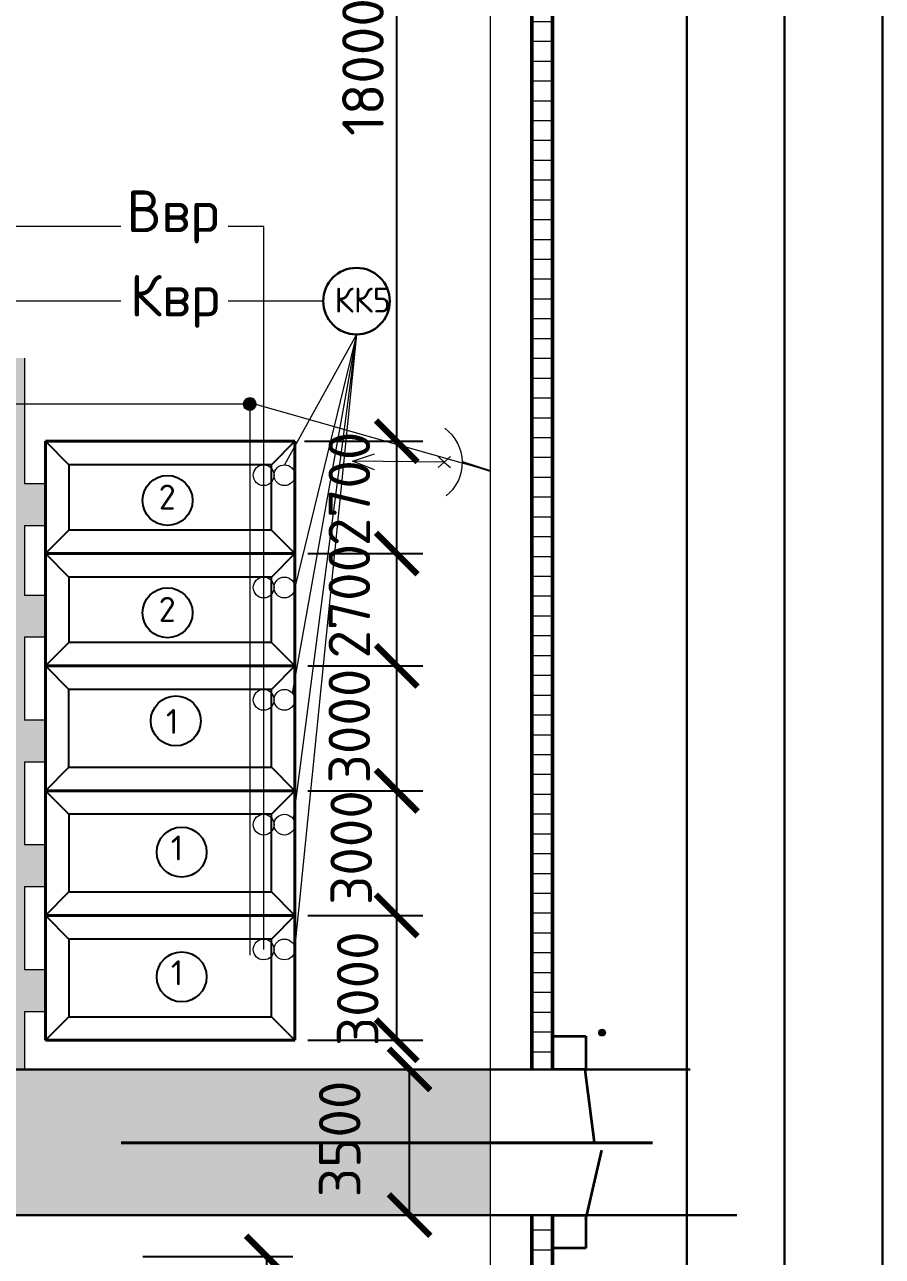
# Model space of a CAD drawing. Header units: millimetres. Extents: x -782 to 10910, y 3841 to 13237.
# Drawn here: x 6512.8 to 6554, y 9007.6 to 9066.8 of the extents above; entities that cross this region are included whole.
import ezdxf

# ---------------------------------------------------------------- set-up
doc = ezdxf.new("R2010")
doc.units = ezdxf.units.MM
for name, color, linetype, lineweight in [('!ОНенес!', 6, 'Continuous', 40), ('желтый', 2, 'Continuous', 30), ('красный', 1, 'Continuous', 30), ('Оbводка', 1, 'Continuous', 90)]:
    doc.layers.add(name, color=color, linetype=linetype, lineweight=lineweight)
doc.layers.add('1', color=7, linetype='Continuous')
doc.styles.add('2.5', font='isocpeur.ttf', dxfattribs={"height": 2})
doc.styles.add('Isocpeur', font='isocpeur.ttf')
doc.dimstyles.new('М500 стройгенп', dxfattribs={"dimtxt": 2, "dimasz": 2, "dimexe": 1.25, "dimexo": 0.625, "dimtad": 1, "dimlfac": 500, "dimtxsty": '2.5', "dimblk": 'ARCHTICK', "dimcen": 2.5, "dimadec": 0, "dimazin": 0, "dimtfac": 1, "dimtmove": 0, "dimatfit": 3, "dimfxl": 1, "dimarcsym": 0})

# ---------------------------------------------------------------- blocks, each defined once
blk = doc.blocks.new('_ArchTick')
at = {"color": 0, "linetype": 'ByBlock', "const_width": 0.15}
blk.add_lwpolyline([(-0.5, -0.5), (0.5, 0.5)], dxfattribs=at)
blk = doc.blocks.new('*D603')
at = {"color": 0, "lineweight": -2, "transparency": 16777216}
for p, q in [((6518.469, 9007.615), (6525.685, 9007.615)), ((6524.435, 8995.615), (6524.435, 9007.615)), ((6520.103, 8995.615), (6525.685, 8995.615))]:
    blk.add_line(p, q, dxfattribs=at)
at = {"layer": 'Defpoints', "color": 0, "lineweight": -3, "transparency": 16777216}
for p in [(6517.844, 9007.615), (6524.435, 9007.615), (6519.478, 8995.615)]:
    blk.add_point(p, dxfattribs=at)
at = {"color": 0, "lineweight": -2, "transparency": 16777216, "xscale": 2, "yscale": 2, "zscale": 2}
for p, rotation in [((6524.435, 9007.615), 90), ((6524.435, 8995.615), 270)]:
    blk.add_blockref('_ArchTick', p, dxfattribs=dict(at, rotation=rotation))
at = {"color": 0, "lineweight": 20, "transparency": 16777216, "insert": (6522.81, 9001.615), "char_height": 2, "attachment_point": 5, "rotation": 90, "style": '2.5'}
blk.add_mtext('6000', dxfattribs=at)
blk = doc.blocks.new('*D605')
at = {"color": 0, "lineweight": -2, "transparency": 16777216}
for p, q in [((6531.294, 9009.615), (6531.294, 9016.615)), ((6531.919, 9016.615), (6532.544, 9016.615)), ((6531.919, 9009.615), (6532.544, 9009.615))]:
    blk.add_line(p, q, dxfattribs=at)
at = {"layer": 'Defpoints', "color": 0, "lineweight": -3, "transparency": 16777216}
for p in [(6531.294, 9016.615), (6531.294, 9016.615), (6531.294, 9009.615)]:
    blk.add_point(p, dxfattribs=at)
at = {"color": 0, "lineweight": -2, "transparency": 16777216, "xscale": 2, "yscale": 2, "zscale": 2}
for p, rotation in [((6531.294, 9016.615), 90), ((6531.294, 9009.615), 270)]:
    blk.add_blockref('_ArchTick', p, dxfattribs=dict(at, rotation=rotation))
at = {"color": 0, "lineweight": 20, "transparency": 16777216, "insert": (6527.935, 9013.275), "char_height": 2, "attachment_point": 5, "rotation": 90, "style": '2.5'}
blk.add_mtext('3500', dxfattribs=at)
blk = doc.blocks.new('*D606')
at = {"color": 0, "lineweight": -2, "transparency": 16777216}
for p, q in [((6526.406, 9024.015), (6531.926, 9024.015)), ((6530.676, 9018.015), (6530.676, 9024.015)), ((6526.406, 9018.015), (6531.926, 9018.015))]:
    blk.add_line(p, q, dxfattribs=at)
at = {"layer": 'Defpoints', "color": 0, "lineweight": -3, "transparency": 16777216}
for p in [(6525.781, 9024.015), (6530.676, 9024.015), (6525.781, 9018.015)]:
    blk.add_point(p, dxfattribs=at)
at = {"color": 0, "lineweight": -2, "transparency": 16777216, "xscale": 2, "yscale": 2, "zscale": 2}
for p, rotation in [((6530.676, 9024.015), 90), ((6530.676, 9018.015), 270)]:
    blk.add_blockref('_ArchTick', p, dxfattribs=dict(at, rotation=rotation))
at = {"color": 0, "lineweight": 20, "transparency": 16777216, "insert": (6528.801, 9020.493), "char_height": 2, "attachment_point": 5, "rotation": 90, "style": '2.5'}
blk.add_mtext('3000', dxfattribs=at)
blk = doc.blocks.new('*D607')
at = {"color": 0, "lineweight": -2, "transparency": 16777216}
for p, q in [((6526.406, 9030.014), (6531.926, 9030.014)), ((6530.676, 9024.015), (6530.676, 9030.014)), ((6531.301, 9024.015), (6531.926, 9024.015))]:
    blk.add_line(p, q, dxfattribs=at)
at = {"layer": 'Defpoints', "color": 0, "lineweight": -3, "transparency": 16777216}
for p in [(6525.781, 9030.014), (6530.676, 9030.014), (6530.676, 9024.015)]:
    blk.add_point(p, dxfattribs=at)
at = {"color": 0, "lineweight": -2, "transparency": 16777216, "xscale": 2, "yscale": 2, "zscale": 2}
for p, rotation in [((6530.676, 9030.014), 90), ((6530.676, 9024.015), 270)]:
    blk.add_blockref('_ArchTick', p, dxfattribs=dict(at, rotation=rotation))
at = {"color": 0, "lineweight": 20, "transparency": 16777216, "insert": (6528.488, 9027.281), "char_height": 2, "attachment_point": 5, "rotation": 90, "style": '2.5'}
blk.add_mtext('3000', dxfattribs=at)
blk = doc.blocks.new('*D608')
at = {"color": 0, "lineweight": -2, "transparency": 16777216}
for p, q in [((6526.406, 9036.014), (6531.926, 9036.014)), ((6530.676, 9030.014), (6530.676, 9036.014)), ((6526.406, 9030.014), (6531.926, 9030.014))]:
    blk.add_line(p, q, dxfattribs=at)
at = {"layer": 'Defpoints', "color": 0, "lineweight": -3, "transparency": 16777216}
for p in [(6525.781, 9036.014), (6530.676, 9036.014), (6525.781, 9030.014)]:
    blk.add_point(p, dxfattribs=at)
at = {"color": 0, "lineweight": -2, "transparency": 16777216, "xscale": 2, "yscale": 2, "zscale": 2}
for p, rotation in [((6530.676, 9036.014), 90), ((6530.676, 9030.014), 270)]:
    blk.add_blockref('_ArchTick', p, dxfattribs=dict(at, rotation=rotation))
at = {"color": 0, "lineweight": 20, "transparency": 16777216, "insert": (6528.396, 9033.124), "char_height": 2, "attachment_point": 5, "rotation": 90, "style": '2.5'}
blk.add_mtext('3000', dxfattribs=at)
blk = doc.blocks.new('*D587')
at = {"color": 0, "lineweight": -2, "transparency": 16777216}
for p, q in [((6526.406, 9041.414), (6531.926, 9041.414)), ((6530.676, 9036.014), (6530.676, 9041.414)), ((6526.406, 9036.014), (6531.926, 9036.014))]:
    blk.add_line(p, q, dxfattribs=at)
at = {"layer": 'Defpoints', "color": 0, "lineweight": -3, "transparency": 16777216}
for p in [(6525.781, 9041.414), (6530.676, 9041.414), (6525.781, 9036.014)]:
    blk.add_point(p, dxfattribs=at)
at = {"color": 0, "lineweight": -2, "transparency": 16777216, "xscale": 2, "yscale": 2, "zscale": 2}
for p, rotation in [((6530.676, 9041.414), 90), ((6530.676, 9036.014), 270)]:
    blk.add_blockref('_ArchTick', p, dxfattribs=dict(at, rotation=rotation))
at = {"color": 0, "lineweight": 20, "transparency": 16777216, "insert": (6528.396, 9039.124), "char_height": 2, "attachment_point": 5, "rotation": 90, "style": '2.5'}
blk.add_mtext('2700', dxfattribs=at)
blk = doc.blocks.new('*D588')
at = {"color": 0, "lineweight": -2, "transparency": 16777216}
for p, q in [((6526.245, 9046.814), (6531.926, 9046.814)), ((6530.676, 9041.414), (6530.676, 9046.814)), ((6526.406, 9041.414), (6531.926, 9041.414))]:
    blk.add_line(p, q, dxfattribs=at)
at = {"layer": 'Defpoints', "color": 0, "lineweight": -3, "transparency": 16777216}
for p in [(6525.62, 9046.814), (6530.676, 9046.814), (6525.781, 9041.414)]:
    blk.add_point(p, dxfattribs=at)
at = {"color": 0, "lineweight": -2, "transparency": 16777216, "xscale": 2, "yscale": 2, "zscale": 2}
for p, rotation in [((6530.676, 9046.814), 90), ((6530.676, 9041.414), 270)]:
    blk.add_blockref('_ArchTick', p, dxfattribs=dict(at, rotation=rotation))
at = {"color": 0, "lineweight": 20, "transparency": 16777216, "insert": (6528.396, 9044.524), "char_height": 2, "attachment_point": 5, "rotation": 90, "style": '2.5'}
blk.add_mtext('2700', dxfattribs=at)
blk = doc.blocks.new('*D609')
at = {"color": 0, "lineweight": -2, "transparency": 16777216}
for p, q in [((6527.798, 9082.797), (6531.926, 9082.797)), ((6530.676, 9046.814), (6530.676, 9082.797)), ((6526.406, 9046.814), (6531.926, 9046.814))]:
    blk.add_line(p, q, dxfattribs=at)
at = {"layer": 'Defpoints', "color": 0, "lineweight": -3, "transparency": 16777216}
for p in [(6527.173, 9082.797), (6530.676, 9082.797), (6525.781, 9046.814)]:
    blk.add_point(p, dxfattribs=at)
at = {"color": 0, "lineweight": -2, "transparency": 16777216, "xscale": 2, "yscale": 2, "zscale": 2}
for p, rotation in [((6530.676, 9082.797), 90), ((6530.676, 9046.814), 270)]:
    blk.add_blockref('_ArchTick', p, dxfattribs=dict(at, rotation=rotation))
at = {"color": 0, "lineweight": 20, "transparency": 16777216, "insert": (6529.051, 9064.805), "char_height": 2, "attachment_point": 5, "rotation": 90, "style": '2.5'}
blk.add_mtext('18000', dxfattribs=at)

msp = doc.modelspace()

# ---------------------------------------------------------------- hatches: boundary and pattern name
at = {"layer": '!ОНенес!', "lineweight": 40}
h = msp.add_hatch(color=7, dxfattribs=at)
h.paths.add_polyline_path([(6523.149232, 9011.646778), (6523.149232, 9013.086659), (6517.41976, 9013.086659)])
h.paths.add_polyline_path([(6523.149232, 9013.086659), (6523.149232, 9014.52654), (6517.41976, 9013.086659)])
at = {"lineweight": 20}
h = msp.add_hatch(dxfattribs=at)
h.set_pattern_fill('AR-CONC', color=256, scale=0.02)
h.set_pattern_definition([(50, (4026.885, 5926.6053), (3.6436934, -0.3187817), [0.381, -4.191]), (355, (4026.885, 5926.6053), (-0.7048684, 3.821137), [0.3048, -3.3528117]), (100.45144, (4027.1887, 5926.5787), (2.938825, 3.502355), [0.3238002, -3.561805]), (46.1842, (4026.885, 5927.6213), (5.421581, -0.8408466), [0.5715, -6.2865]), (96.63556, (4027.337, 5927.551), (4.748083, 4.9485225), [0.4857005, -5.342712]), (351.18415, (4026.885, 5927.621), (4.748083, 4.9485225), [0.457199, -5.029195]), (21, (4027.393, 5927.3673), (3.0322878, -2.045304), [0.381, -4.191]), (326, (4027.393, 5927.3673), (1.2360406, 3.6837593), [0.3048, -3.3528]), (71.451445, (4027.6458, 5927.197), (4.2683284, 1.6384554), [0.3238002, -3.5617988]), (37.5, (4026.885, 5926.6053), (0.06177207, 1.69110078), [0, -3.31216, 0, -3.4036, 0, -3.3655]), (7.5, (4026.885, 5926.6053), (1.33639325, 2.0036115), [0, -1.94056, 0, -3.23596, 0, -1.2827]), (327.5, (4025.7522, 5926.6053), (2.7118119, -0.1145749), [0, -1.27, 0, -3.9624, 0, -5.2578]), (317.5, (4025.2442, 5926.6053), (2.9625836, 0.5085298), [0, -1.651, 0, -2.63144, 0, -3.7338])])
h.paths.add_polyline_path([(6513.781172, 9021.404385), (6512.781172, 9021.404385), (6512.781172, 9025.404375), (6513.781172, 9025.404375), (6513.781172, 9027.404375), (6512.781172, 9027.404375), (6512.781172, 9031.404365), (6513.781172, 9031.404365), (6513.781172, 9033.404365), (6512.781172, 9033.404365), (6512.781172, 9037.404355), (6513.781172, 9037.404355), (6513.781172, 9039.404355), (6512.781172, 9039.404355), (6512.781172, 9042.764344), (6513.781172, 9042.764344), (6513.781172, 9044.764344), (6512.781172, 9044.764344), (6512.781172, 9048.601544), (6510.781172, 9048.601544), (6510.781172, 9021.404385), (6492.070904, 9021.404385), (6492.070904, 9028.01465), (6510.781172, 9028.01465), (6510.781172, 9030.01465), (6508.270877, 9030.01465), (6508.270877, 9031.014535), (6506.270877, 9031.014592), (6506.270877, 9030.01465), (6502.870886, 9030.01465), (6502.870886, 9031.01465), (6500.870886, 9031.01465), (6500.870886, 9030.01465), (6497.470895, 9030.01465), (6497.470895, 9031.01465), (6495.470895, 9031.01465), (6495.470895, 9030.01465), (6492.070904, 9030.01465), (6492.070904, 9031.01465), (6490.070904, 9031.01465), (6490.070904, 9030.01465), (6490.070904, 9028.01465), (6490.070904, 9016.61547), (6492.070904, 9016.61547), (6492.070904, 9019.404385), (6510.781172, 9019.404385), (6510.781172, 9016.61547), (6512.781172, 9016.61547), (6512.781172, 9019.404385), (6513.781172, 9019.404385)])
h.paths.add_polyline_path([(6512.781172, 9050.814465), (6510.035111, 9050.814465), (6510.035111, 9053.551762), (6508.035111, 9053.551762), (6508.035111, 9048.814465), (6510.781172, 9048.814465), (6510.781172, 9048.601544), (6512.781172, 9048.601544)])
h.paths.add_polyline_path([(6510.035111, 9057.142529), (6508.035111, 9057.142529), (6508.035111, 9053.551762), (6510.035111, 9053.551762)])
h.paths.add_polyline_path([(6510.035111, 9106.48407), (6513.172605, 9106.48407), (6513.172605, 9108.48407), (6510.035111, 9108.48407), (6510.035111, 9119.838838), (6508.035111, 9118.245306), (6508.035111, 9099.699074), (6507.035111, 9099.699074), (6507.035111, 9097.699074), (6508.035111, 9097.699074), (6508.035111, 9093.924772), (6507.035111, 9093.924772), (6507.035111, 9092.441175), (6507.035111, 9091.924772), (6508.035111, 9091.924772), (6508.035111, 9088.169466), (6507.035111, 9088.169466), (6507.035111, 9086.841184), (6507.035111, 9086.169466), (6508.035111, 9086.169466), (6508.035111, 9057.142529), (6510.035111, 9057.142529)])
h.paths.add_polyline_path([(6510.035111, 9154.325265), (6508.035111, 9154.325265), (6508.035111, 9152.334496), (6510.035111, 9152.334496)])
h.paths.add_polyline_path([(6510.035111, 9156.316034), (6508.035111, 9156.316034), (6508.035111, 9154.325265), (6510.035111, 9154.325265)])
h.paths.add_polyline_path([(6510.035111, 9183.905936), (6508.035111, 9183.494355), (6508.035111, 9156.316034), (6510.035111, 9156.316034)])
h.paths.add_polyline_path([(6360.57102, 9024.340223), (6363.571015, 9024.340223), (6363.571015, 9027.220218), (6360.57102, 9027.220218)], flags=9)
h.paths.add_polyline_path([(6357.528508, 9214.556619), (6360.768503, 9214.556619), (6360.768503, 9217.436615), (6357.528508, 9217.436615)], flags=9)
h.paths.add_polyline_path([(6231.332662, 9218.900235), (6234.572656, 9218.900235), (6234.572656, 9221.78023), (6231.332662, 9221.78023)], flags=9)
h.paths.add_polyline_path([(6231.272662, 9024.340223), (6234.632656, 9024.340223), (6234.632656, 9027.220218), (6231.272662, 9027.220218)], flags=9)
h.paths.add_polyline_path([(6471.45222, 9024.340223), (6474.692215, 9024.340223), (6474.692215, 9027.220218), (6471.45222, 9027.220218)], flags=9)
h.paths.add_polyline_path([(6490.987901, 9218.900235), (6493.987896, 9218.900235), (6493.987896, 9221.78023), (6490.987901, 9221.78023)], flags=9)
h.paths.add_polyline_path([(6517.79397, 9051.516969), (6521.99397, 9051.516969), (6521.99397, 9056.316969), (6517.79397, 9056.316969)], flags=9)
h.paths.add_polyline_path([(6517.723695, 9055.572645), (6521.923695, 9055.572645), (6521.923695, 9060.372645), (6517.723695, 9060.372645)], flags=9)
h.paths.add_polyline_path([(6208.176784, 9114.453668), (6213.196784, 9114.453668), (6213.196784, 9120.067002), (6208.176784, 9120.067002)], flags=9)
h.paths.add_polyline_path([(6365.325555, 9253.671465), (6370.345555, 9253.671465), (6370.345555, 9259.284798), (6365.325555, 9259.284798)], flags=9)
h.paths.add_polyline_path([(6516.251567, 9149.195588), (6519.451567, 9149.195588), (6519.451567, 9153.995588), (6516.251567, 9153.995588)], flags=9)
h.paths.add_polyline_path([(6516.562407, 9152.152843), (6519.162407, 9152.152843), (6519.162407, 9156.952843), (6516.562407, 9156.952843)], flags=9)
h.paths.add_polyline_path([(6516.415697, 9155.066176), (6519.015697, 9155.066176), (6519.015697, 9159.866176), (6516.415697, 9159.866176)], flags=9)
h.paths.add_polyline_path([(6495.873183, 9092.355936), (6499.233177, 9092.355936), (6499.233177, 9095.235931), (6495.873183, 9095.235931)], flags=9)
h.paths.add_polyline_path([(6495.873183, 9052.224711), (6499.353177, 9052.224711), (6499.353177, 9055.104706), (6495.873183, 9055.104706)], flags=9)
h.paths.add_polyline_path([(6527.263828, 9052.224711), (6530.623822, 9052.224711), (6530.623822, 9055.104706), (6527.263828, 9055.104706)], flags=9)
h.paths.add_polyline_path([(6485.615096, 9239.065095), (6487.655093, 9239.065095), (6487.655093, 9241.94509), (6485.615096, 9241.94509)], flags=9)
h.paths.add_polyline_path([(6519.363728, 9132.893055), (6521.403725, 9132.893055), (6521.403725, 9135.77305), (6519.363728, 9135.77305)], flags=9)
h.paths.add_polyline_path([(6518.932387, 9095.392238), (6520.972384, 9095.392238), (6520.972384, 9098.272233), (6518.932387, 9098.272233)], flags=9)
h.paths.add_polyline_path([(6500.354024, 9035.791606), (6501.914022, 9035.791606), (6501.914022, 9038.671602), (6500.354024, 9038.671602)], flags=25)
h.paths.add_polyline_path([(6489.934946, 9036.095319), (6491.374944, 9036.095319), (6491.374944, 9038.975315), (6489.934946, 9038.975315)], flags=9)
h.paths.add_polyline_path([(6494.954033, 9035.791606), (6496.514031, 9035.791606), (6496.514031, 9038.671602), (6494.954033, 9038.671602)], flags=25)
h.paths.add_polyline_path([(6512.254757, 9208.566535), (6514.054754, 9208.566535), (6514.054754, 9211.446531), (6512.254757, 9211.446531)], flags=9)
h.paths.add_polyline_path([(6518.91799, 9042.751817), (6520.357988, 9042.751817), (6520.357988, 9045.631812), (6518.91799, 9045.631812)], flags=9)
h.paths.add_polyline_path([(6506.944759, 9235.949613), (6509.104755, 9235.949613), (6509.104755, 9238.829609), (6506.944759, 9238.829609)], flags=9)
h.paths.add_polyline_path([(6500.82283, 9120.110239), (6502.862826, 9120.110239), (6502.862826, 9122.990234), (6500.82283, 9122.990234)], flags=9)
h.paths.add_polyline_path([(6496.686391, 9240.311002), (6498.726387, 9240.311002), (6498.726387, 9243.190998), (6496.686391, 9243.190998)], flags=9)
h.paths.add_polyline_path([(6503.568085, 9086.684285), (6505.008082, 9086.684285), (6505.008082, 9089.564281), (6503.568085, 9089.564281)], flags=9)
h.paths.add_polyline_path([(6519.510105, 9019.879181), (6520.710103, 9019.879181), (6520.710103, 9022.759176), (6519.510105, 9022.759176)], flags=9)
h.paths.add_polyline_path([(6513.239592, 9194.776921), (6514.67959, 9194.776921), (6514.67959, 9197.656917), (6513.239592, 9197.656917)], flags=9)
h.paths.add_polyline_path([(6498.624572, 9208.88051), (6500.664569, 9208.88051), (6500.664569, 9211.760506), (6498.624572, 9211.760506)], flags=9)
h.paths.add_polyline_path([(6498.78591, 9192.596245), (6500.825907, 9192.596245), (6500.825907, 9195.47624), (6498.78591, 9195.47624)], flags=9)
h.paths.add_polyline_path([(6498.863272, 9203.6489), (6500.30327, 9203.6489), (6500.30327, 9206.528895), (6498.863272, 9206.528895)], flags=9)
h.paths.add_polyline_path([(6510.659934, 9001.033636), (6512.099931, 9001.033636), (6512.099931, 9003.913631), (6510.659934, 9003.913631)], flags=9)
h.paths.add_polyline_path([(6519.279173, 9031.96328), (6520.479171, 9031.96328), (6520.479171, 9034.843275), (6519.279173, 9034.843275)], flags=9)
h.paths.add_polyline_path([(6519.510105, 9025.879171), (6520.710103, 9025.879171), (6520.710103, 9028.759166), (6519.510105, 9028.759166)], flags=9)
h.paths.add_polyline_path([(6518.91799, 9037.351826), (6520.357988, 9037.351826), (6520.357988, 9040.231821), (6518.91799, 9040.231821)], flags=9)
h.paths.add_polyline_path([(6505.701501, 9036.45192), (6507.741498, 9036.45192), (6507.741498, 9039.331915), (6505.701501, 9039.331915)], flags=25)
h.paths.add_polyline_path([(6503.568085, 9097.884267), (6505.008082, 9097.884267), (6505.008082, 9100.764262), (6503.568085, 9100.764262)], flags=9)
h.paths.add_polyline_path([(6503.568085, 9092.284276), (6505.008082, 9092.284276), (6505.008082, 9095.164271), (6503.568085, 9095.164271)], flags=9)
h.paths.add_polyline_path([(6508.035111, 9152.334496), (6508.035111, 9118.245306), (6510.035111, 9119.838838), (6510.035111, 9152.334496)])
h = msp.add_hatch(dxfattribs=at)
h.set_pattern_fill('ANSI31', color=256, scale=0.3, angle=135)
h.set_pattern_definition([(180, (4026.8851, 5926.6053), (-2e-16, -0.9525), [])])
h.paths.add_polyline_path([(6538.172605, 9259.344312), (6537.172605, 9258.344312), (6537.172605, 9233.61547), (6538.172605, 9233.61547)])
h.paths.add_polyline_path([(6538.172605, 9053.551762), (6537.172605, 9053.551762), (6537.172605, 9016.61547), (6538.172605, 9016.61547)])
h.paths.add_polyline_path([(6538.172605, 9009.61547), (6537.172605, 9009.61547), (6537.172605, 8986.401359), (6538.172605, 8985.401359)])
h.paths.add_polyline_path([(6538.172605, 9057.142529), (6537.172605, 9057.142529), (6537.172605, 9053.551762), (6538.172605, 9053.551762)])
h.paths.add_polyline_path([(6538.172605, 9152.334496), (6537.172605, 9152.334496), (6537.172605, 9057.142529), (6538.172605, 9057.142529)])
h.paths.add_polyline_path([(6538.172605, 9154.325265), (6537.172605, 9154.325265), (6537.172605, 9152.334496), (6538.172605, 9152.334496)])
h.paths.add_polyline_path([(6538.172605, 9156.316034), (6537.172605, 9156.316034), (6537.172605, 9154.325265), (6538.172605, 9154.325265)])
h.paths.add_polyline_path([(6538.172605, 9226.61547), (6537.172605, 9226.61547), (6537.172605, 9218.568271), (6538.172605, 9218.568271)])
h.paths.add_polyline_path([(6537.172605, 9216.939077), (6538.172605, 9216.939077), (6538.172605, 9218.568271), (6537.172605, 9218.568271)])
h.paths.add_polyline_path([(6538.172605, 9214.939077), (6537.172605, 9214.939077), (6537.172605, 9156.316034), (6538.172605, 9156.316034)])
h = msp.add_hatch(dxfattribs=at)
h.set_pattern_fill('AR-CONC', color=256, scale=0.025)
h.set_pattern_definition([(50, (6851.526, 4552.808), (4.5546167, -0.398477), [0.47625, -5.23875]), (355, (6851.526, 4552.808), (-0.8810855, 4.776421), [0.381, -4.1910146]), (100.45144, (6851.9056, 4552.775), (3.673531, 4.377944), [0.40475, -4.452256]), (46.1842, (6851.526, 4554.078), (6.776976, -1.051058), [0.714375, -7.858125]), (96.63556, (6852.091, 4553.9905), (5.935103, 6.185653), [0.607126, -6.67839]), (351.18415, (6851.526, 4554.078), (5.935103, 6.185653), [0.571499, -6.286493]), (21, (6852.161, 4553.7606), (3.7903598, -2.55663), [0.47625, -5.23875]), (326, (6852.161, 4553.7606), (1.5450507, 4.604699), [0.381, -4.191]), (71.45144, (6852.477, 4553.5475), (5.3354105, 2.0480692), [0.40475, -4.4522484]), (37.5, (6851.526, 4552.808), (0.0772151, 2.11387597), [0, -4.1402, 0, -4.2545, 0, -4.206875]), (7.5, (6851.526, 4552.808), (1.6704916, 2.5045144), [0, -2.4257, 0, -4.04495, 0, -1.603375]), (327.5, (6850.11, 4552.808), (3.3897649, -0.1432186), [0, -1.5875, 0, -4.953, 0, -6.57225]), (317.5, (6849.475, 4552.808), (3.7032295, 0.6356623), [0, -2.06375, 0, -3.2893, 0, -4.66725])])
h.paths.add_polyline_path([(6535.172605, 9016.61547), (6483.334411, 9016.61547), (6482.37745, 9009.61547), (6535.172605, 9009.61547)])
edge = h.paths.add_edge_path()
edge.add_line((6483.334411, 9016.61547), (6464.488928, 9016.61547))
edge.add_arc((6464.488928, 9028.615856), 12.000386, 223.86662461, 270, ccw=False)
edge.add_line((6455.837191, 9020.299805), (6455.687315, 9019.200794))
edge.add_arc((6455.471119, 9017.61547), 1.599997, 0, 82.23429528, ccw=False)
edge.add_arc((6455.471119, 9017.61547), 1.599997, -180, 0, ccw=False)
edge.add_line((6453.871122, 9017.61547), (6271.288814, 9017.61547))
edge.add_arc((6269.688817, 9017.61547), 1.599997, -180, 0, ccw=False)
edge.add_arc((6269.688817, 9017.61547), 1.599997, 97.78457087, 180, ccw=False)
edge.add_line((6269.472099, 9019.200722), (6269.321957, 9020.298985))
edge.add_arc((6260.671008, 9028.615856), 12.000386, 270, 316.12794469, ccw=False)
edge.add_line((6260.671008, 9016.61547), (6241.825525, 9016.61547))
edge.add_line((6241.825525, 9016.61547), (6242.782486, 9009.61547))
edge.add_line((6242.782486, 9009.61547), (6482.37745, 9009.61547))
edge.add_line((6482.37745, 9009.61547), (6483.334411, 9016.61547))
edge = h.paths.add_edge_path()
edge.add_arc((6464.488928, 9028.615856), 12.000386, 204.62550124, 223.86662461, ccw=False)
edge.add_line((6453.579968, 9023.61547), (6360.832219, 9023.61547))
edge.add_arc((6359.698326, 9024.008259), 1.199998, 199.10645728, 340.89354272, ccw=False)
edge.add_line((6358.564434, 9023.61547), (6271.579968, 9023.61547))
edge.add_arc((6260.671008, 9028.615856), 12.000386, 316.12794469, 335.37449876, ccw=False)
edge.add_line((6269.321957, 9020.298985), (6269.472099, 9019.200722))
edge.add_arc((6269.688817, 9017.61547), 1.599997, 0, 97.78457087, ccw=False)
edge.add_line((6271.288814, 9017.61547), (6453.871122, 9017.61547))
edge.add_arc((6455.471119, 9017.61547), 1.599997, 82.23429528, 180, ccw=False)
edge.add_line((6455.687315, 9019.200794), (6455.837191, 9020.299805))
edge = h.paths.add_edge_path()
edge.add_line((6482.352619, 9233.61547), (6242.782486, 9233.61547))
edge.add_line((6242.782486, 9233.61547), (6241.825525, 9226.61547))
edge.add_line((6241.825525, 9226.61547), (6260.671008, 9226.61547))
edge.add_arc((6260.671008, 9214.615084), 12.000386, 43.87205531, 90, ccw=False)
edge.add_line((6269.321957, 9222.931955), (6269.472099, 9224.030218))
edge.add_arc((6269.688817, 9225.61547), 1.599997, 180, 262.21542913, ccw=False)
edge.add_arc((6269.688817, 9225.61547), 1.599997, 0, 180, ccw=False)
edge.add_line((6271.288814, 9225.61547), (6453.871122, 9225.61547))
edge.add_arc((6455.471119, 9225.61547), 1.599997, 0, 180, ccw=False)
edge.add_arc((6455.471119, 9225.61547), 1.599997, -83.51900907, 0, ccw=False)
edge.add_line((6455.651717, 9224.025698), (6455.969685, 9221.678496))
edge.add_arc((6515.411446, 9128.924688), 110.1662, 117.53133097, 122.65399107, ccw=False)
edge.add_line((6464.488928, 9226.61547), (6483.300888, 9226.61547))
edge.add_line((6483.300888, 9226.61547), (6482.352619, 9233.61547))
edge = h.paths.add_edge_path()
edge.add_line((6242.782486, 9233.61547), (6233.531591, 9233.61547))
edge.add_line((6233.531591, 9233.61547), (6233.535704, 9226.222901))
edge.add_arc((6236.579968, 9214.61547), 12, 90, 104.69589657, ccw=False)
edge.add_line((6236.579968, 9226.61547), (6241.825525, 9226.61547))
edge.add_line((6241.825525, 9226.61547), (6242.782486, 9233.61547))
edge = h.paths.add_edge_path()
edge.add_line((6455.969685, 9221.678496), (6455.651717, 9224.025698))
edge.add_arc((6455.471119, 9225.61547), 1.599997, 180, 276.48099093, ccw=False)
edge.add_line((6453.871122, 9225.61547), (6271.288814, 9225.61547))
edge.add_arc((6269.688817, 9225.61547), 1.599997, -97.78457087, 0, ccw=False)
edge.add_line((6269.472099, 9224.030218), (6269.321957, 9222.931955))
edge.add_arc((6260.671008, 9214.615084), 12.000386, 24.62550124, 43.87205531, ccw=False)
edge.add_line((6271.579968, 9219.61547), (6356.189837, 9219.61547))
edge.add_arc((6356.775815, 9218.568271), 1.199998, 60.7700888, 119.2299112, ccw=False)
edge.add_line((6357.361792, 9219.61547), (6453.579968, 9219.61547))
edge.add_arc((6455.720235, 9219.551864), 2.141212, 83.30987815, 178.29773268, ccw=False)
h.paths.add_polyline_path([(6357.528508, 9218.900235), (6360.768503, 9218.900235), (6360.768503, 9219.61547), (6357.528508, 9219.61547)])
h.paths.add_polyline_path([(6483.300888, 9226.61547), (6535.172605, 9226.61547), (6535.172605, 9233.61547), (6482.352619, 9233.61547)])
edge = h.paths.add_edge_path()
edge.add_arc((6241.579968, 9209.61547), 24, 109.59180627, 180)
edge.add_line((6217.579968, 9209.61547), (6217.579968, 9033.61547))
edge.add_arc((6241.579968, 9033.61547), 24, 180, 270)
edge.add_line((6241.579968, 9009.61547), (6242.782486, 9009.61547))
edge.add_line((6242.782486, 9009.61547), (6241.825525, 9016.61547))
edge.add_line((6241.825525, 9016.61547), (6236.579968, 9016.61547))
edge.add_arc((6213.609405, 9005.644907), 25.455844, 25.52877937, 64.47122063)
edge.add_line((6224.579968, 9028.61547), (6224.579968, 9214.61547))
edge.add_arc((6236.579968, 9214.61547), 12, 104.69589657, 180, ccw=False)
edge.add_line((6233.535704, 9226.222901), (6233.532364, 9232.226))
at = {"lineweight": 25}
h = msp.add_hatch(color=1, dxfattribs=at)
h.paths.add_polyline_path([(6523.607983, 9048.880575, 0.414213562), (6523.328953, 9048.601544, 0.414213562), (6523.607983, 9048.322514)])
h.paths.add_polyline_path([(6523.607983, 9048.880575), (6523.607983, 9048.322514, 0.414213562), (6523.887013, 9048.601544, 0.414213562)])
at = {"lineweight": 20}
msp.add_hatch(color=7, dxfattribs=at).paths.add_polyline_path([(6540.562412, 9018.541942, 1), (6540.532464, 9018.223347, 1)])

# ---------------------------------------------------------------- linework, layer by layer
at = {"layer": '!ОНенес!', "color": 7, "lineweight": 40}
msp.add_line((6542.97013, 9013.086659), (6517.41976, 9013.086659), dxfattribs=at)
at = {"lineweight": 50}
for p, q in [((6538.172605, 9214.939077), (6538.172605, 9016.61547)), ((6538.172605, 9009.61547), (6538.172605, 8985.401359))]:
    msp.add_line(p, q, dxfattribs=at)
at = {"color": 240, "lineweight": 20, "true_color": 0xed1f24}
for p, q in [((6535.172605, 9194.161298), (6535.172605, 8988.401355)), ((6523.328953, 9048.601544), (6507.578697, 9048.601544)), ((6523.607983, 9048.601544), (6523.607983, 9022.100743)), ((6523.887013, 9048.601544), (6535.172605, 9045.384973))]:
    msp.add_line(p, q, dxfattribs=at)
at = {"color": 5, "lineweight": 30}
for p, q in [((6544.623878, 9058.742526), (6544.623878, 9107.823363)), ((6544.623878, 8984.569501), (6544.623878, 9058.742526))]:
    msp.add_line(p, q, dxfattribs=at)
at = {"color": 3, "lineweight": 30}
for p, q in [((6549.327, 9107.823363), (6549.327, 9055.15176)), ((6549.327, 9055.15176), (6549.327, 8984.569501))]:
    msp.add_line(p, q, dxfattribs=at)
at = {"color": 1, "lineweight": 30}
msp.add_line((6554.030123, 9107.823363), (6554.030123, 8984.569501), dxfattribs=at)
at = {"color": 5, "lineweight": 20}
for p, q in [((6517.409295, 9057.142529), (6506.069095, 9057.142529)), ((6524.277008, 9057.142529), (6522.566848, 9057.142529)), ((6524.277008, 9022.38311), (6524.277008, 9057.142529))]:
    msp.add_line(p, q, dxfattribs=at)
at = {"color": 3, "lineweight": 20}
for p, q in [((6517.409295, 9053.551762), (6493.733752, 9053.551762)), ((6527.138804, 9053.551762), (6522.566848, 9053.551762)), ((6528.738801, 9051.951765), (6525.277008, 9045.683072)), ((6528.738801, 9051.951765), (6525.654383, 9034.711095)), ((6528.738801, 9051.951765), (6525.701296, 9028.647635)), ((6528.738801, 9051.951765), (6525.74328, 9022.202583)), ((6528.738801, 9051.951765), (6525.777008, 9039.783081))]:
    msp.add_line(p, q, dxfattribs=at)
at = {"lineweight": 20}
for p, q in [((6512.781172, 9050.814465), (6512.781172, 9044.764344)), ((6512.781172, 9044.804346), (6512.781172, 9044.764344)), ((6513.781172, 9044.764344), (6512.781172, 9044.764344)), ((6512.781172, 9042.764344), (6512.781172, 9039.404355)), ((6512.781172, 9042.764344), (6513.781172, 9042.764344)), ((6513.781172, 9039.404355), (6512.781172, 9039.404355)), ((6512.781172, 9037.404355), (6513.781172, 9037.404355)), ((6512.781172, 9037.404355), (6512.781172, 9033.404365)), ((6513.781172, 9033.404365), (6512.781172, 9033.404365)), ((6512.781172, 9031.404365), (6513.781172, 9031.404365)), ((6512.781172, 9031.404365), (6512.781172, 9027.404375)), ((6513.781172, 9027.404375), (6512.781172, 9027.404375)), ((6512.781172, 9025.404375), (6513.781172, 9025.404375)), ((6512.781172, 9025.404375), (6512.781172, 9021.404385)), ((6513.781172, 9021.404385), (6512.781172, 9021.404385)), ((6512.781172, 9019.404385), (6513.781172, 9019.404385)), ((6512.781172, 9019.404385), (6512.781172, 9016.61547))]:
    msp.add_line(p, q, dxfattribs=at)
at = {"lineweight": 40}
for p, q in [((6513.781172, 9046.814465), (6513.781172, 9041.414474)), ((6525.781152, 9046.814465), (6513.781172, 9046.814465)), ((6525.781152, 9041.414474), (6525.781152, 9046.814465)), ((6513.781172, 9041.414474), (6513.781172, 9036.014483)), ((6525.781152, 9041.414474), (6513.781172, 9041.414474)), ((6525.781152, 9041.414474), (6513.781172, 9041.414474)), ((6525.781152, 9036.014483), (6525.781152, 9041.414474)), ((6525.781152, 9036.014483), (6513.781172, 9036.014483)), ((6513.781172, 9036.014483), (6513.781172, 9030.014493)), ((6525.781152, 9030.014493), (6525.781152, 9036.014483)), ((6525.781152, 9030.014493), (6513.781172, 9030.014493)), ((6513.781172, 9030.014493), (6513.781172, 9024.014503)), ((6513.781172, 9030.014493), (6525.781152, 9030.014493)), ((6525.781152, 9024.014503), (6525.781152, 9030.014493)), ((6513.781172, 9024.014503), (6525.781152, 9024.014503)), ((6525.781152, 9024.014503), (6513.781172, 9024.014503)), ((6513.781172, 9024.014503), (6513.781172, 9018.014513)), ((6513.781172, 9024.014503), (6525.781152, 9024.014503)), ((6525.781152, 9018.014513), (6525.781152, 9024.014503)), ((6513.781172, 9018.014513), (6525.781152, 9018.014513))]:
    msp.add_line(p, q, dxfattribs=at)
at = {"lineweight": 25}
for p, q in [((6513.781172, 9046.814465), (6514.912541, 9045.683096)), ((6525.781152, 9046.814465), (6524.649783, 9045.683096)), ((6514.912541, 9045.683096), (6514.912541, 9042.545843)), ((6524.649783, 9045.683096), (6514.912541, 9045.683096)), ((6524.649783, 9042.545843), (6524.649783, 9045.683096)), ((6525.781152, 9044.755706), (6525.781152, 9042.755709)), ((6513.781172, 9041.414474), (6514.912541, 9042.545843)), ((6524.649783, 9042.545843), (6514.912541, 9042.545843)), ((6525.781152, 9041.414474), (6524.649783, 9042.545843)), ((6513.781172, 9041.414474), (6514.912541, 9040.283105)), ((6525.781152, 9041.414474), (6524.649783, 9040.283105)), ((6514.912541, 9040.283105), (6514.912541, 9037.145852)), ((6524.649783, 9040.283105), (6514.912541, 9040.283105)), ((6524.649783, 9037.145852), (6524.649783, 9040.283105)), ((6525.781152, 9039.355715), (6525.781152, 9037.355718)), ((6513.781172, 9036.014483), (6514.912541, 9037.145852)), ((6524.649783, 9037.145852), (6514.912541, 9037.145852)), ((6525.781152, 9036.014483), (6524.649783, 9037.145852)), ((6513.781172, 9036.014483), (6514.912541, 9034.883114)), ((6525.781152, 9036.014483), (6524.649783, 9034.883114)), ((6524.649783, 9034.883114), (6514.912541, 9034.883114)), ((6514.912541, 9031.145862), (6514.912541, 9034.883114)), ((6524.649783, 9031.145862), (6524.649783, 9034.883114)), ((6525.781152, 9033.955724), (6525.781152, 9031.955727)), ((6513.781172, 9030.014493), (6514.912541, 9031.145862)), ((6514.912541, 9031.145862), (6524.649783, 9031.145862)), ((6525.781152, 9030.014493), (6524.649783, 9031.145862)), ((6513.781172, 9030.014493), (6514.912541, 9028.883124)), ((6525.781152, 9030.014493), (6524.649783, 9028.883124)), ((6514.912541, 9028.883124), (6514.912541, 9025.145872)), ((6524.649783, 9028.883124), (6514.912541, 9028.883124)), ((6524.649783, 9025.145872), (6524.649783, 9028.883124)), ((6525.781152, 9027.955734), (6525.781152, 9025.955737)), ((6513.781172, 9024.014503), (6514.912541, 9025.145872)), ((6514.912541, 9025.145872), (6524.649783, 9025.145872)), ((6525.781152, 9024.014503), (6524.649783, 9025.145872)), ((6513.781172, 9024.014503), (6514.912541, 9022.883134)), ((6525.781152, 9024.014503), (6524.649783, 9022.883134)), ((6514.912541, 9022.883134), (6514.912541, 9019.145882)), ((6524.649783, 9022.883134), (6514.912541, 9022.883134)), ((6524.649783, 9019.145882), (6524.649783, 9022.883134)), ((6525.781152, 9021.955744), (6525.781152, 9019.955747)), ((6513.781172, 9018.014513), (6514.912541, 9019.145882)), ((6514.912541, 9019.145882), (6524.649783, 9019.145882)), ((6525.781152, 9018.014513), (6524.649783, 9019.145882))]:
    msp.add_line(p, q, dxfattribs=at)
at = {"color": 1, "lineweight": 25}
msp.add_line((6533.837901, 9045.827916), (6535.172605, 9045.384973), dxfattribs=at)
at = {"lineweight": 35}
for p, q in [((6538.172605, 9018.215456), (6539.772603, 9018.215456)), ((6539.772603, 9018.215456), (6539.772603, 9016.615458)), ((6539.772603, 9016.615458), (6538.172605, 9016.615458)), ((6539.728834, 9016.615458), (6540.166955, 9013.115464)), ((6539.772603, 9009.40181), (6540.544106, 9012.731274)), ((6538.172605, 9009.61547), (6539.772603, 9009.61547)), ((6539.772603, 9009.61547), (6539.772603, 9008.015473)), ((6539.772603, 9008.015473), (6538.172605, 9008.015473))]:
    msp.add_line(p, q, dxfattribs=at)
at = {"lineweight": 30}
for p, q in [((6544.782823, 9016.61547), (6469.362204, 9016.61547)), ((6241.579968, 9009.61547), (6547.027795, 9009.61547))]:
    msp.add_line(p, q, dxfattribs=at)
at = {"lineweight": 50}
for points in [[(6537.172605, 9009.61547), (6537.172605, 8986.401359), (6207.579968, 8986.401359), (6207.579968, 9258.344312), (6537.172605, 9258.344312), (6537.172605, 9233.61547)], [(6537.172605, 9214.939077), (6537.172605, 9016.61547)]]:
    msp.add_lwpolyline(points, dxfattribs=at)
at = {"color": 1, "lineweight": 30}
msp.add_circle((6523.607983, 9048.601544), 0.27903, dxfattribs=at)
at = {"color": 5, "lineweight": 20}
for centre in [(6524.277008, 9045.183072), (6524.277008, 9039.783081), (6524.277008, 9034.38309), (6524.277008, 9028.3831), (6524.277008, 9022.38311)]:
    msp.add_circle(centre, 0.5, dxfattribs=at)
at = {"color": 3, "lineweight": 20}
for centre in [(6525.277008, 9045.183072), (6525.277008, 9039.783081), (6525.277008, 9034.38309), (6525.277008, 9028.3831), (6525.277008, 9022.38311)]:
    msp.add_circle(centre, 0.5, dxfattribs=at)
at = {"color": 7, "lineweight": 20}
msp.add_circle((6540.547438, 9018.382644), 0.16, dxfattribs=at)
at = {"layer": 'желтый', "color": 3}
msp.add_circle((6528.738801, 9053.551762), 1.599997, dxfattribs=at)
at = {"layer": 'красный', "color": 1, "lineweight": 20}
for p, q in [((6528.551058, 9045.851256), (6529.610013, 9046.21718)), ((6532.960906, 9045.815599), (6532.667059, 9046.083989)), ((6532.960906, 9045.815599), (6533.259055, 9046.079202)), ((6529.603727, 9045.439841), (6528.551058, 9045.851256)), ((6532.960906, 9045.815599), (6528.551058, 9045.851256)), ((6532.960906, 9045.815599), (6532.662757, 9045.551996)), ((6532.960906, 9045.815599), (6533.254753, 9045.547209))]:
    msp.add_line(p, q, dxfattribs=at)
msp.add_arc((6531.819227, 9045.788023), 2.019068, 307.53861683, 54.72563763, dxfattribs=at)
at = {"layer": 'Оbводка', "color": 0, "lineweight": -2}
for centre in [(6519.656139, 9043.96878), (6519.656139, 9038.568789), (6520.048222, 9033.367634), (6520.333275, 9027.062658), (6520.333275, 9021.062668)]:
    msp.add_circle(centre, 1.199998, dxfattribs=at)

# ---------------------------------------------------------------- texts
at = {"lineweight": 40, "char_height": 1.199998, "width": 15.99997333, "attachment_point": 5, "style": 'Isocpeur'}
for s, insert in [('2', (6519.637989, 9044.131815)), ('2', (6519.637989, 9038.731824)), ('1', (6519.879172, 9033.343278)), ('1', (6520.110104, 9027.259168)), ('1', (6520.110104, 9021.259178))]:
    msp.add_mtext(s, dxfattribs=dict(at, insert=insert))
at = {"layer": '1', "char_height": 2, "width": 335.51997649, "attachment_point": 1, "style": 'Isocpeur'}
for s, insert in [('\\A1;Ввр', (6517.678733, 9058.872645)), ('\\A1;Квр', (6517.845514, 9054.816969))]:
    msp.add_mtext(s, dxfattribs=dict(at, insert=insert))
at = {"layer": '1', "color": 3, "insert": (6527.683827, 9054.204707), "char_height": 1.199998, "width": 335.51997649, "attachment_point": 1, "style": 'Isocpeur'}
msp.add_mtext('КК5', dxfattribs=at)

# ---------------------------------------------------------------- dimensions: what is measured, and where the dimension line sits
at = {"lineweight": 20}
dim = msp.add_linear_dim(base=(6530.676182, 9082.796512), p1=(6525.781152, 9046.814465), p2=(6527.172605, 9082.796512), angle=90, text='18000', dimstyle='М500 стройгенп', dxfattribs=at)
dim.commit()
dim.dimension.update_dxf_attribs({"geometry": '*D609', "text_midpoint": (6529.051182, 9064.805489)})
for base, p1, p2, override, picture, middle in [((6530.676182, 9046.814465), (6525.781152, 9041.414474), (6525.620383, 9046.814465), {"dimtmove": 2}, '*D588', (6528.395897, 9044.523905)), ((6530.676182, 9041.414474), (6525.781152, 9036.014483), (6525.781152, 9041.414474), {"dimtmove": 2}, '*D587', (6528.395897, 9039.123914)), ((6530.6761824212, 9036.0144834292), (6525.7811521885, 9030.0144934292), (6525.7811521885, 9036.0144834292), {"dimtmove": 2}, '*D608', (6528.3958968051, 9033.1239239957)), ((6530.6761824212, 9030.0144934292), (6530.6761824212, 9024.0145034292), (6525.7811521885, 9030.0144934292), {"dimtmove": 2}, '*D607', (6528.4882168241, 9027.2810930679)), ((6530.6761824212, 9024.0145034292), (6525.7811521885, 9018.0145134292), (6525.7811521885, 9024.0145034292), {"dimtxt": 2, "dimtmove": 2}, '*D606', (6528.8011824212, 9020.4927924827)), ((6531.294298, 9016.61547), (6531.294298, 9009.61547), (6531.294298, 9016.61547), {"dimtmove": 2}, '*D605', (6527.935018, 9013.27532))]:
    dim = msp.add_linear_dim(base=base, p1=p1, p2=p2, angle=90, dimstyle='М500 стройгенп', override=override, dxfattribs=at)
    dim.commit()
    dim.dimension.update_dxf_attribs({"geometry": picture, "text_midpoint": middle, "dimtype": 160})
dim = msp.add_linear_dim(base=(6524.434853, 9007.61547), p1=(6519.47827, 8995.61549), p2=(6517.843929, 9007.61547), angle=90, text='6000', dimstyle='М500 стройгенп', dxfattribs=at)
dim.commit()
dim.dimension.update_dxf_attribs({"geometry": '*D603', "text_midpoint": (6524.434853, 9001.61548), "dimtype": 160})

doc.saveas('drawing.dxf')
